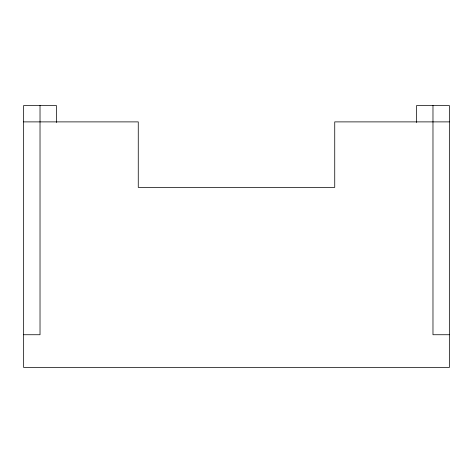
<?xml version="1.0" encoding="UTF-8"?>
<svg xmlns="http://www.w3.org/2000/svg" width="473" height="473" viewBox="0 0 473 473"><rect width="100%" height="100%" fill="white"/><g stroke="black" fill="none" stroke-linecap="round" stroke-linejoin="round"><path stroke-width="0.71" d="M23.65 121.886L138.264 121.886L138.264 187.379L334.736 187.379L334.736 121.886L449.35 121.886M23.65 334.736L40.022 334.736L40.022 105.514M449.35 334.736L432.978 334.736L432.978 105.514M416.607 122.513L416.607 105.514L449.35 105.514L449.35 367.486L23.65 367.486L23.65 105.514L56.393 105.514L56.393 122.513"/></g></svg>
